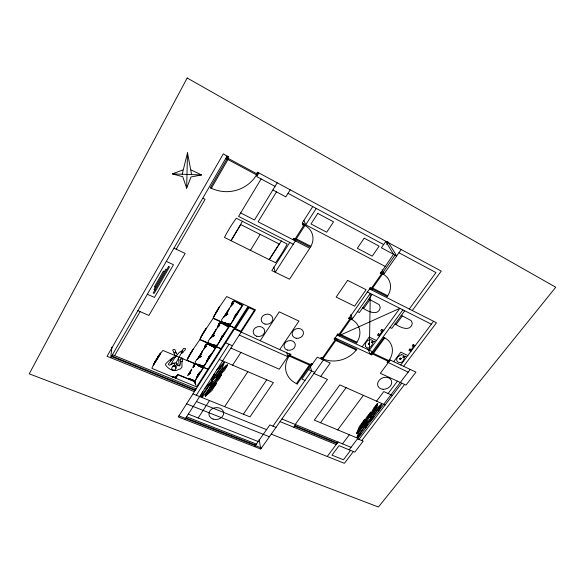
<?xml version="1.0" encoding="UTF-8"?>
<svg xmlns="http://www.w3.org/2000/svg" width="585" height="585" viewBox="0 0 585 585"><rect width="100%" height="100%" fill="white"/><g stroke="black" fill="none" stroke-linecap="round" stroke-linejoin="round"><path stroke-width="0.88" d="M250.373 250.453L260.193 234.402M370.758 413.632L374.02 407.599L377.5 403.482C378.166 405.361 376.016 408.206 375.278 410.341M374.868 410.882L371.051 416.22L369.64 417.112L377.5 403.482M182.754 170.001L172.326 173.891L182.732 176.677L186.652 188.18L187.507 152.817L182.191 174.25M171.412 364.36L173.145 363.453L174.206 363.695M369.354 343.936C369.435 342.781 367.914 344.126 369.084 344.104L369.413 343.651L368.696 343.629M250.358 250.409L250.044 250.336M400.294 359.11L400.82 358.839L400.352 358.305M111.91 347.088L110.719 357.749L227.199 155.888M193.518 365.983L193.438 366.751L194.403 364.404L195.734 364.506L194.71 364.557A1.901 1.587 -5.3 0 0 194.498 364.733L193.693 366.7A2.281 1.894 -4.9 0 0 194.103 366.21L194.205 365.998A0.951 0.797 -5 0 0 194.242 365.786C193.642 364.155 197.021 364.47 194.608 364.177A0.995 0.826 -5.2 0 0 194.14 364.426L193.759 365.64A5.784 4.812 -4.5 0 1 193.533 366.466C195.434 364.835 191.017 371.014 193.686 365.289L193.547 365.837M400.82 358.839L400.198 358.239L400.074 359.205L401.098 358.663L400.198 358.239M400.462 358.159L400.089 358.78L400.593 359.022M186.652 188.18L191.017 176.984L201.554 174.952L191.2 169.986M221.949 336.441L225.137 332.448L219.931 340.631L222.22 335.775L221.898 337.15L228.494 327L227.55 325.83L223.017 324.01C223.799 324.456 232.15 328.872 225.415 324.924C226.095 323.563 229.123 329.333 228.399 326.43L220.852 322.883A1.411 1.214 -7.3 0 0 220.399 322.781L220.238 322.788A1.792 1.543 -7.3 0 0 219.594 322.942L218.512 324.887A18.939 16.292 -4.8 0 1 218.344 325.655L218.154 326.708L218.585 326.43A4.19 3.598 -6.7 0 0 219.119 325.655L219.221 325.435A2.201 1.894 -7 0 0 219.316 325.121L219.433 324.353A1.506 1.294 -7.4 0 1 219.55 324.061L219.77 323.768A2.852 2.45 -7.6 0 1 220.157 323.41L221.759 323.256L220.106 322.847L218.965 323.373L217.254 327.929L219.865 325.063L218.468 326.035L218.827 323.812L217.678 327.234L211.031 337.516A19.846 16.987 -4.4 0 1 209.708 339L208.202 341.084L208.509 342.817L215.521 345.772L217.115 345.07L216.121 345.421L212.728 344.55L215.602 345.698L217.13 345.311L220.852 339.183M189.167 355.673L189.43 355.066M221.708 337.026L219.975 340.543M176.056 362.956L178.498 358.225M209.028 357.793L214.724 348.938L215.053 347.446L209.693 345.121L214.381 347.468L214.059 347.073L211.894 345.881L214.688 347.687L214.9 348.565L215.097 347.724L214.432 347L207.543 344.031L205.891 344.353L205.247 345.991A18.749 15.853 -3.9 0 1 205.086 346.737L204.911 347.768L205.269 347.556A4.146 3.503 -5.5 0 0 205.854 346.729L205.949 346.525A2.179 1.843 -5.8 0 0 206.044 346.218L206.147 345.464A1.492 1.258 -6.2 0 1 206.271 345.187L206.476 344.901A2.823 2.391 -6.3 0 1 206.863 344.543L208.45 344.389L207.514 343.987A1.397 1.185 -6.1 0 0 207.09 343.929L206.936 343.936A1.777 1.499 -6.1 0 0 206.3 344.097L205.357 345.048L204.487 348.112L201.701 352.221L199.543 357.018L201.211 356.338L200.465 355.958L202.79 350.605L200.297 354.737M212.764 336.36L214.337 335.505L212.867 335.629L213.971 333.062L212.45 336.017L214.337 335.505L213.583 335.11L215.989 329.618L213.825 333.326M227.038 312.361L226.081 314.854L227.799 314.145L227.038 313.743L229.517 308.105L223.521 317.428L226.702 314.715M154.316 363.088C166.22 343.666 152.992 364.433 151.954 368.192A0.768 0.636 -1.2 0 0 151.998 368.433L196.597 386.897L207.865 369.267L163.303 350.598A2.238 1.872 -1.7 0 0 163.025 350.576L162.864 350.598A0.877 0.731 -1.6 0 0 162.659 350.664L158.016 356.748L153.833 363.972L159.325 355.241M175.324 365.896L176.78 363.841L175.975 363.036L174.535 362.905L174.345 365.442M233.437 319.351L235.748 314.459L238.731 311.052L233.393 319.447L235.748 314.459L235.411 315.878L242.175 305.472L241.225 304.266L236.669 302.372C237.715 301.509 243.506 307.703 242.08 304.887L234.497 301.209A1.426 1.25 -9 0 0 234.037 301.092L233.876 301.099A1.813 1.587 -9 0 0 233.225 301.26L232.113 303.249A19.137 16.738 -6.1 0 1 231.938 304.046L231.733 305.129L232.172 304.836A4.234 3.7 -8.3 0 0 232.72 304.039L232.823 303.82A2.223 1.945 -8.5 0 0 232.918 303.498L233.042 302.708A1.521 1.331 -9 0 1 233.174 302.408L233.393 302.109A2.881 2.515 -9.2 0 1 233.788 301.736L235.411 301.589L233.737 301.165L232.581 301.699L230.812 306.379L233.473 303.439L232.055 304.434L232.442 302.145L231.25 305.662L226.9 312.448M188.67 356.887L190.761 353.567A42.866 36.212 -0.1 0 0 191.163 352.887L193.079 349.157L186.951 359.943A1.177 0.98 -4.4 0 0 186.937 360.141L207.946 369.142L220.933 348.821L199.792 339.709L191.77 351.3M154.396 362.971L160.59 353.128L153.277 365.223L157.957 358.049A117.417 97.534 10 0 0 160.626 353.121L159.588 354.817M242.563 221.13L231.038 240.676L240.786 224.596L279.169 243.989L269.29 259.572L281.465 240.874M363.768 423.174C362.393 426.597 360.038 431.284 356.718 433.28L364.331 419.942L364.769 420.337M363.146 424.6L362.941 425.668L363.365 425.763L371.029 412.359M357.135 433.339L364.784 420.015M370.093 417.185L377.873 403.613M362.941 425.668L370.678 412.213L371.095 412.388L370.671 413.924M227.953 159.551L211.339 188.275L210.344 187.763L226.958 159.018M227.799 158.206L228.677 156.685L228.106 156.378L226.512 159.142L225.942 158.835L227.155 156.736L227.726 157.043M114.616 355.658L140.107 311.615M176.224 249.188L205.072 199.339L202.79 198.183M256.559 173.65L257.444 172.165L258 172.465L256.384 175.164L256.932 175.456L258.161 173.409L257.612 173.116M258.877 172.941L256.705 176.568L275.045 186.388M261.144 178.944L238.585 216.399L293.253 244.223M187.609 358.598L188.436 357.274M277.231 182.82L254.475 219.989L240.669 212.925M276.493 191.88L258.08 221.832L309.75 248.259L289.538 279.22L271.835 270.57L289.802 242.468M201.554 336.207L203.821 332.602A43.29 37.235 -0.5 0 0 204.231 331.907L206.212 328.083L204.041 331.505M290.226 189.811L285.838 196.86L272.873 189.949M214.754 315.015L217.203 311.118A43.729 38.296 -1.2 0 0 217.62 310.408L219.667 306.474L213.189 317.823A1.199 1.038 -6.5 0 0 213.174 318.028L234.402 327.732L248.04 306.394L226.673 296.566L218.271 308.734M201.313 336.602L200.465 337.954L200.823 337.37A30.654 26.223 -1.9 0 0 202.191 334.766L213.064 318.408L234.314 327.871L221.013 348.689L199.894 339.344A1.185 1.009 -5.3 0 1 199.909 339.139L202.461 334.145A15.239 12.965 -7.1 0 1 203.287 332.653L203.77 331.907M214.505 315.417L213.766 316.602L214.132 316.002A30.961 26.961 -2.6 0 0 215.536 313.333L215.814 312.697A15.4 13.316 -8.5 0 1 216.669 311.169L218.205 308.8M175.588 378.327L177.964 374.517L194.527 381.318L203.383 367.387M187.492 358.78L187.843 358.217A30.354 25.506 -1.3 0 0 189.167 355.673M191.704 351.358L190.235 353.618A15.086 12.621 -5.9 0 0 189.423 355.066M200.45 354.62L197.079 359.483L199.441 357.318M213.591 333.735L210.139 338.715L212.545 336.499M222.563 336.492L223.624 334.817L222.22 337.033M236.091 315.205L237.181 313.48L235.996 315.344M234.329 317.962L230.519 324.244L228.889 324.712L221.839 321.64L221.547 319.856L223.082 317.721A20.051 17.462 -5.5 0 0 224.435 316.2L227.448 311.637L226.307 314.269L227.799 314.145L225.481 315.425L225.254 315.081M207.697 359.892L204.07 365.866L202.483 366.327L195.5 363.482L195.185 361.793L196.655 359.76A19.649 16.534 -3.5 0 0 197.957 358.312L200.823 353.962L199.756 356.47L201.211 356.338L199.653 357.179M203.463 367.256L216.421 346.868M216.508 346.729L229.788 325.838M229.876 325.699L243.484 304.288M203.638 367.497L194.644 381.639L177.825 374.736M312.748 206.585L302.248 223.009L385.047 266.343M292.814 239.594L293.633 238.965M303.14 223.477L302.928 224.443M293.941 239.119L293.626 239.616L295.571 240.611L295.893 240.121L293.326 238.804L293.641 238.307L295.052 239.031M303.242 224.603L303.564 224.099L305.516 225.123L305.195 225.627L302.62 224.282L302.299 224.786L303.717 225.525M294.738 239.528L304.039 225.02M295.63 239.989L304.939 225.488A17.44 15.795 -20.8 0 1 310.335 247.192L295.791 239.74M196.311 395.233L229.035 344.251M295.381 240.91L275.264 272.244L273.795 266.994M316.222 208.443L305.714 224.823L304.017 220.647M184.838 419.525L255.521 309.853L248.72 306.708L178.228 416.951L260.756 449.017L323.446 359.972M202.271 396.323L200.991 396.652L211.909 380.923C212.238 385.61 206.293 393.003 202.059 397.2L202.447 396.052M220.465 370.941L216.143 376.674L212.165 380.374L211.631 379.936L214.593 373.354M211.909 380.923L204.947 388.323M216.823 377.83L216.004 377.837L217.32 375.248M219.521 375.643L221.079 374.502L221.561 374.7L210.483 387.628L210.081 387.38L213.781 381.266L217.781 377.142M215.668 383.387L216.421 383.482L205.393 396.264C205.467 393.178 209.116 389.508 211.39 387.014M210.483 387.628L211.792 386.619M205.393 396.264L211.748 390.678L216.421 383.482M218.337 376.674L217.847 377.04M211.872 386.656L214.541 384.345M218.614 376.484L218.19 376.747M218.987 376.075L219.755 375.519M219.821 375.416L224.911 369.779L227.587 365.025L226.073 365.53L220.845 370.356M221.561 374.7L219.207 378.956L215.207 383.716M198.169 417.975L209.525 400.564M232.603 365.172L240.896 352.448M310.35 247.199L310.906 246.343L296.346 238.877M260.281 340.609L279.235 311.849L298.942 321.07L279.871 349.377M224.618 406.655L247.835 371.68M243.375 414.224L266.753 379.767M289.758 353.801L279.264 369.193L230.885 348.082M290.189 355.526L290.994 354.349L290.518 354.137L289.063 356.272L288.588 356.06L289.692 354.437L290.167 354.649M211.638 380.155L223.887 362.378L216.823 369.895M212.165 380.374L224.413 362.605L222.154 368.17L217.547 374.897M385.91 241.312L381.413 247.806L396.681 255.945L388.338 242.329L386.802 241.51M201.518 396.864L212.435 381.142M386.78 244.574L388.338 242.329M309.37 365.055L296.419 383.621L297.224 383.965L310.182 365.413M310.467 364.579L311.271 363.424L311.732 363.629L310.269 365.727L310.73 365.932L311.842 364.338L311.381 364.133M254.665 446.647L269.861 424.915L275.988 427.386M272.924 426.158L311.644 370.97L310.364 366.663M320.346 358.568L321.099 358.02M334.657 338.693L337.669 334.401M349.106 318.108L370.093 288.2M380.828 272.902L393.522 254.263L385.734 241.437M321.37 358.144L321.077 358.561L322.832 359.358L323.125 358.934L320.821 357.888L321.114 357.472L322.386 358.042M334.934 338.825L335.234 338.393L336.997 339.22L336.689 339.651L334.379 338.569L334.072 339L335.351 339.592M337.947 334.525L337.647 334.964L339.41 335.79L339.709 335.359L337.391 334.269L337.699 333.83L338.971 334.43M349.384 318.24L349.691 317.801L351.461 318.657L351.146 319.096L348.828 317.969L348.514 318.415L349.793 319.03M370.371 288.346L370.049 288.8L371.826 289.699L372.148 289.246L369.808 288.061L370.13 287.601L371.416 288.251M381.113 273.049L381.435 272.581L383.219 273.502L382.89 273.97L380.55 272.756L380.221 273.217L381.508 273.89M322.086 358.466L335.651 339.161M338.671 334.869L350.101 318.591M371.095 288.712L381.837 273.422M382.648 272.829L395.102 255.104M336.463 339.541L322.898 358.832A25.206 21.067 -20 0 0 356.77 349.318L336.309 339.753M339.132 335.658L399.862 308.332L369.398 350.232L370.283 293.443L352.448 318.774L349.318 317.267M339.483 335.249L350.92 318.986A20.716 17.353 -20.5 0 1 356.455 342.949L339.629 335.029M371.914 289.122L382.656 273.846A19.012 16.219 -26.2 0 1 387.175 296.544L372.075 288.895M381.069 272.01L384.221 273.641L401.193 249.539M372.162 294.394L359.365 312.529L357.493 311.615M188.787 373.852L191.734 369.033C190.52 372.725 190.132 373.471 187.646 375.387L189.767 373.603M320.726 376.447L330.24 363.044L317.231 357.157L301.911 379.073L305.012 380.425M295.257 424.469L327.446 379.424L313.955 373.457M387.19 296.551L387.753 295.761L372.638 288.098M293.845 427.255L295.71 424.651M356.462 342.956L357.004 342.21L340.163 334.269M356.755 437.375L368.448 421.046L368.901 421.244L357.201 437.558C357.574 432.059 363.826 425.163 368.448 421.046M374.21 416.717L369.998 420.886L369.325 420.805L381.274 404.133L376.835 408.41L372.813 413.895M369.771 420.995L381.793 404.367L378.378 411.233M356.784 349.318L356.25 350.064L335.783 340.507M362.144 346.825L369.193 337.055L376.455 340.521M373.018 341.808L372.725 340.77C369.588 337.296 364.075 342.737 365.435 346.313M368.857 344.287L368.535 343.841M368.777 343.432L369.618 343.453L368.974 344.338L368.345 343.812L369.354 343.271M368.974 344.338L369.64 343.753L369.318 343.315M373.04 341.647C372.864 345.45 368.353 351.015 365.362 346.196M320.522 422.728L346.086 387.672M402.889 309.853L370.342 354.473L367.863 348.74M372.652 353.026L384.016 337.465L384.791 337.837L373.427 353.391M372.338 353.859L371.497 355.015L371.051 354.81L372.586 352.711L372.14 352.499L370.97 354.093L371.416 354.305M404.696 310.767L391.811 328.397L390.005 327.512M409.273 309.004L435.964 272.581L398.933 252.749M412.271 310.525L441.258 271.104L258.329 172.641L257.802 172.787M387.848 361.128L386.999 362.269L387.438 362.473L388.974 360.404L389.413 360.609L388.243 362.181L387.804 361.976M337.713 429.887L363.402 395.328M393.72 361.669L400.82 352.163L407.818 355.505M401.566 354.649C389.603 359.695 403.204 368.85 404.418 356.587M400.272 358.217L399.899 358.832M399.862 358.963L400.038 358.532M327.234 456.483L338.079 442.004M400.944 358.671L400.535 359.219L399.855 358.897M400.71 364.952L433.558 321.282M342.517 443.825L349.362 434.735M376.557 401.156L383.782 391.577L392.381 395.445M403.606 366.312L436.468 322.759L369.296 288.793M364.331 419.942L359.336 426.56L356.718 433.28M370.678 412.213L366.444 417.449L364.66 420.791M364.652 420.915L363.899 422.699M370.488 414.472L370.685 413.727M370.246 414.919L370.049 415.664M369.961 416.089L369.661 416.666M369.64 417.112L369.727 416.695M363.365 425.763L367.716 420.322L369.976 415.759M388.089 393.515L397.442 381.164M368.901 421.244L365.545 428.125M369.325 420.805L371.863 415.277M357.201 437.558L361.442 433.522M349.165 449.806L410.231 369.427M350.576 450.384L343.446 459.759L331.951 455.152L339.059 445.69L354.802 452.11L363.175 441.148L357.523 438.801M358.941 439.386L401.741 383.138M353.398 451.532L344.397 463.327L271.228 434.143M361.771 440.563L404.593 384.455M216.377 378.129L227.587 365.025M205.057 396.001L216.048 383.197M216.004 377.837L227.207 364.821M210.081 387.38L221.159 374.532M177.767 374.839L174.937 377.164L171.244 376.557M201.277 366.751C202.52 366.744 203.258 369.069 202.088 367.46A7.89 6.53 -5.6 0 0 201.569 367.197L200.838 366.824A4.563 3.788 -5.5 0 0 199.478 366.064A8.475 7.02 -5.4 0 0 199.229 365.983L199.039 365.917A6.267 5.236 -5.8 0 1 198.688 365.793L197.635 365.406A7.554 6.318 -5.8 0 0 198.739 366.005L200.889 366.605M400.118 358.422L401.032 358.43L400.52 359.044M400.177 358.539L400.908 358.802M181.876 352.609L182.447 351.965L182.03 350.846M226.929 314.54L227.587 314.24L225.569 315.22L225.503 314.723M189.92 373.486L190.366 373.288L188.948 373.618M172.458 366.619L174.659 366.188L175.493 366.693L175.42 367.321L175.807 366.766L176.158 367.124M214.944 383.957L215.543 383.424M368.821 344.207L369.281 344.251M182.176 361.508L180.816 361.567M172.59 363.088L174.206 363.212M173.511 365.859L174.001 365.771M171.054 359.3L172.165 359.036M177.511 354.664L175.361 352.192L174.301 352.433L174.037 353.201L175.171 355.592L175.164 357.274M171.295 360.353L170.374 359.716M176.392 363.453L177.094 363.431M178.696 365.698L177.387 365.691L176.465 364.579M172.326 173.891L201.554 174.952M186.578 416.82L256.449 444.095M185.876 417.902L255.733 445.119M178.915 415.869L261.473 448M188.319 414.114L258.241 441.529M186.6 403.847L269.407 436.732M196.428 401.537L266.57 429.617M192.977 393.888L249.97 416.886L273.4 382.612L219.265 359.468M111.406 356.558L195.119 390.539M194.403 391.65L107.07 356.272L223.353 153.818L227.916 156.707M199.112 366.151L200.355 366.685M280.039 421.624L336.192 444.52M112.437 354.773L196.194 388.857M111.75 355.965L195.478 389.976M281.897 418.992L351.051 447.32M294.964 425.697L337.326 443.013M294.591 426.216L336.945 443.518M212.026 386.414L215.134 383.818M216.903 377.866L217.481 377.369M357.91 438.297L314.306 420.14L339.834 384.908L385.149 404.952M219.17 376.023L218.454 376.506M218.081 376.916L217.547 377.266M363.95 422.633L363.431 424.103M363.819 422.992L364.265 421.617M364.791 420.432L364.535 421.068M370.459 414.334L370.305 415.021M370.064 415.46L369.961 415.964M137.892 310.657L148.904 315.439L185.167 253.444L173.972 248.12M225.656 342.773L232.399 345.728M308.536 369.588L314.745 372.338M200.428 366.715L200.947 366.941L199.083 366.078M147.347 294.27L154.44 297.429L173.482 264.712L166.33 261.371M290.343 354.393L234.439 329.048M311.556 363.885L312.47 363.965M289.714 355.314L310.927 364.784M310.416 365.515L289.209 356.06A24.848 20.526 -16.6 0 0 297.231 383.957M239.272 335.059L287.798 356.667L286.665 352.258M154.908 290.036L153.957 289.612L165.789 269.188L166.747 269.627M155.332 287.235L154.374 286.804L163.42 271.169L164.378 271.608M372.433 352.916L388.82 360.609A20.321 16.621 -22.5 0 0 384.009 337.472M371.892 353.654L388.279 361.333M371.234 354.554L334.861 337.874M387.621 362.225L408.154 372.162M336.909 334.964L372.404 351.643M368.572 343.914L368.85 343.322M369.12 344.265L369.493 343.629L368.901 343.256L368.367 343.995L369.077 344.331M401.427 354.642L403.687 355.292L404.432 356.762M379.599 336.2L378.883 335.856L383.087 330.064L383.811 330.415M410.984 351.3L410.29 350.963L414.524 345.333L415.218 345.669M175.098 366.049L175.727 366.349M362.773 307.695L363.928 308.105L369.72 299.915L368.696 299.301M395.241 323.702L396.359 324.09L402.188 316.127L401.208 315.534M362.634 307.9C367.3 311.271 378.656 316.865 380.265 307.286L379.087 304.595L368.842 299.096M395.102 323.893C399.709 327.286 410.575 332.434 412.293 323.234L411.204 320.631L401.354 315.337M367.139 291.864L431.372 324.185M225.481 323.22L229.035 324.375L224.377 322.481L225.715 323.381M288.032 193.342L383.658 244.559M227.229 157.899L257.108 173.95M226.673 158.864L256.544 174.893A34.486 33.345 -5 0 1 210.351 187.748M176.904 363.965L177.65 364.609M175.361 352.192L176.07 352.974L175.112 349.896L174.081 349.362L173.123 349.633L172.714 350.32L174.14 352.894M181.101 352.046L181.46 353.004M194.052 381.398L195.544 384.074L194.959 381.142M382.049 269.722L384.221 273.641M194.344 381.522L195.266 383.314L194.798 381.391M350.693 314.664L352.448 318.774M201.035 396.586L201.277 395.584L200.523 396.367L202.761 391.709M194.593 381.515L195.982 385.244M187.507 152.817L191.602 174.593M259.118 439.269L260.756 449.017M198.732 357.238C204.048 355.051 198.746 358.217 198.973 356.901M211.828 336.419C218.183 333.903 211.178 337.538 212.077 336.075M170.82 360.916L168.29 364.133L169.219 365.252L171.405 364.543L171.01 364.36L171.31 363.665L174.878 357.603L179.354 352.28L181.898 351.058L183.529 348.463L185.306 348.382A2.676 2.252 -3.6 0 1 183.865 351.022L182.747 352.909L181.518 353.157L180.787 354.108L178.52 358.327L179.171 365.947L179.88 365.866L180.831 361.208L180.114 360.806C179.178 357.815 181.708 361.779 181.065 358.086L181.694 357.749L182.864 358.642L181.95 362.561L181.92 367.183L180.385 368.974L178.805 369.289C174.191 372.718 168.107 368.959 165.489 364.799L165.752 363.855C166.586 362.1 179.858 351.76 171.354 360.031L170.82 360.916M269.261 259.681L275.55 262.665A159.515 147.99 15.4 0 0 287.162 244.04L236.311 218.242A140.188 121.058 -24.4 0 0 224.464 237.437L269.261 259.645M198.242 374.517L199.47 373.069L196.991 376.967L198.512 373.713L200.648 371.219L197.021 376.908L198.512 373.713L198.242 374.517M208.626 357.735L210.403 355.629C203.149 368.411 208.845 355.687 211.88 353.318L206.841 361.216L209.013 356.565L208.626 357.735M205.174 346.81C208.275 345.742 205.05 346.766 204.026 348.96L205.547 344.938L205.174 346.81M202.176 367.468L200.436 366.429L202.176 367.468M241.4 304.844L238.892 303.198L241.4 304.844M175.939 368.557L174.937 370.137L172.282 369.925L171.632 368.36L172.692 366.261A1.353 1.119 -3.2 0 1 174.323 365.669L174.974 365.442L176.07 366.539L175.939 368.557M190.264 371.687L189.496 373.318L190.505 373.223L189.35 373.698L190.264 371.687M190.754 379.248C190.798 380.711 196.714 380.689 193.862 380.418A7.883 6.523 -5.5 0 1 193.306 380.228L192.129 379.753A62.478 53.44 -7.4 0 1 190.469 379.08L189.737 378.817A5.996 4.921 -4.8 0 0 188.918 378.627L192.677 379.965L190.754 379.248M374.48 341.311L371.387 342.196L374.48 341.311M405.873 356.272L402.838 357.142L405.873 356.272M204.055 365.632C201.693 367.124 195.873 364.55 204.055 365.632M230.505 323.995C228.15 325.567 222.168 322.766 230.505 323.995M187.185 77.995L29.25 373.844L378.407 507.005L555.75 287.242L187.185 77.995M168.582 266.46L153.19 293.005L154.14 293.436L169.548 266.906L168.582 266.46M172.977 377.149L175.485 377.866L177.533 375.204L175.507 377.354L172.977 377.149M249.013 307.644L235.499 328.748L240.91 331.176L254.446 310.16L249.013 307.644M317.787 213.415L310.986 223.96L326.701 232.216L333.53 221.81L317.787 213.415M364.199 238.168L357.325 248.303L372.236 256.135L379.138 246.139L364.199 238.168M347.622 280.361L336.148 297.085L354.583 306.145L366.108 289.685L347.622 280.361M378.415 333.823L377.442 335.161L378.685 335.761L379.658 334.423L378.415 333.823M381.647 329.362L380.645 330.752L381.881 331.351L382.89 329.969L381.647 329.362M390.202 360.016L380.33 373.296L406.019 385.105L415.95 372.118L390.202 360.016M409.88 348.996L408.9 350.298L410.1 350.876L411.079 349.567L409.88 348.996M413.134 344.653L412.125 346.006L413.317 346.583L414.334 345.238L413.134 344.653M202.615 366.013L198.008 364.25L202.615 366.013M192.055 379.899L193.92 380.469L192.055 379.899M287.688 350.123A5.718 4.812 -15.1 0 0 295.249 344.199A5.718 4.812 -15.1 0 0 286.072 341.94A5.718 4.812 -15.1 0 0 287.688 350.123M296.149 338.262A5.755 4.877 -16.3 0 0 303.359 331.878A5.755 4.877 -16.3 0 0 293.933 330.101A5.755 4.877 -16.3 0 0 296.149 338.262M256.661 336.251A5.821 4.972 -12 0 0 264.676 330.613A5.821 4.972 -12 0 0 255.462 327.724A5.821 4.972 -12 0 0 256.661 336.251M265.034 324.105A5.857 5.046 -13.1 0 0 272.72 317.969A5.857 5.046 -13.1 0 0 263.228 315.556A5.857 5.046 -13.1 0 0 265.034 324.105M213.101 419.094A7.408 5.945 -7.8 0 0 223.631 412.725A7.408 5.945 -7.8 0 0 212.084 408.842A7.408 5.945 -7.8 0 0 213.101 419.094M383.087 389.296A7.269 5.791 -22 0 0 391.416 380.623A7.269 5.791 -22 0 0 379.46 379.943A7.269 5.791 -22 0 0 383.087 389.296"/></g></svg>
